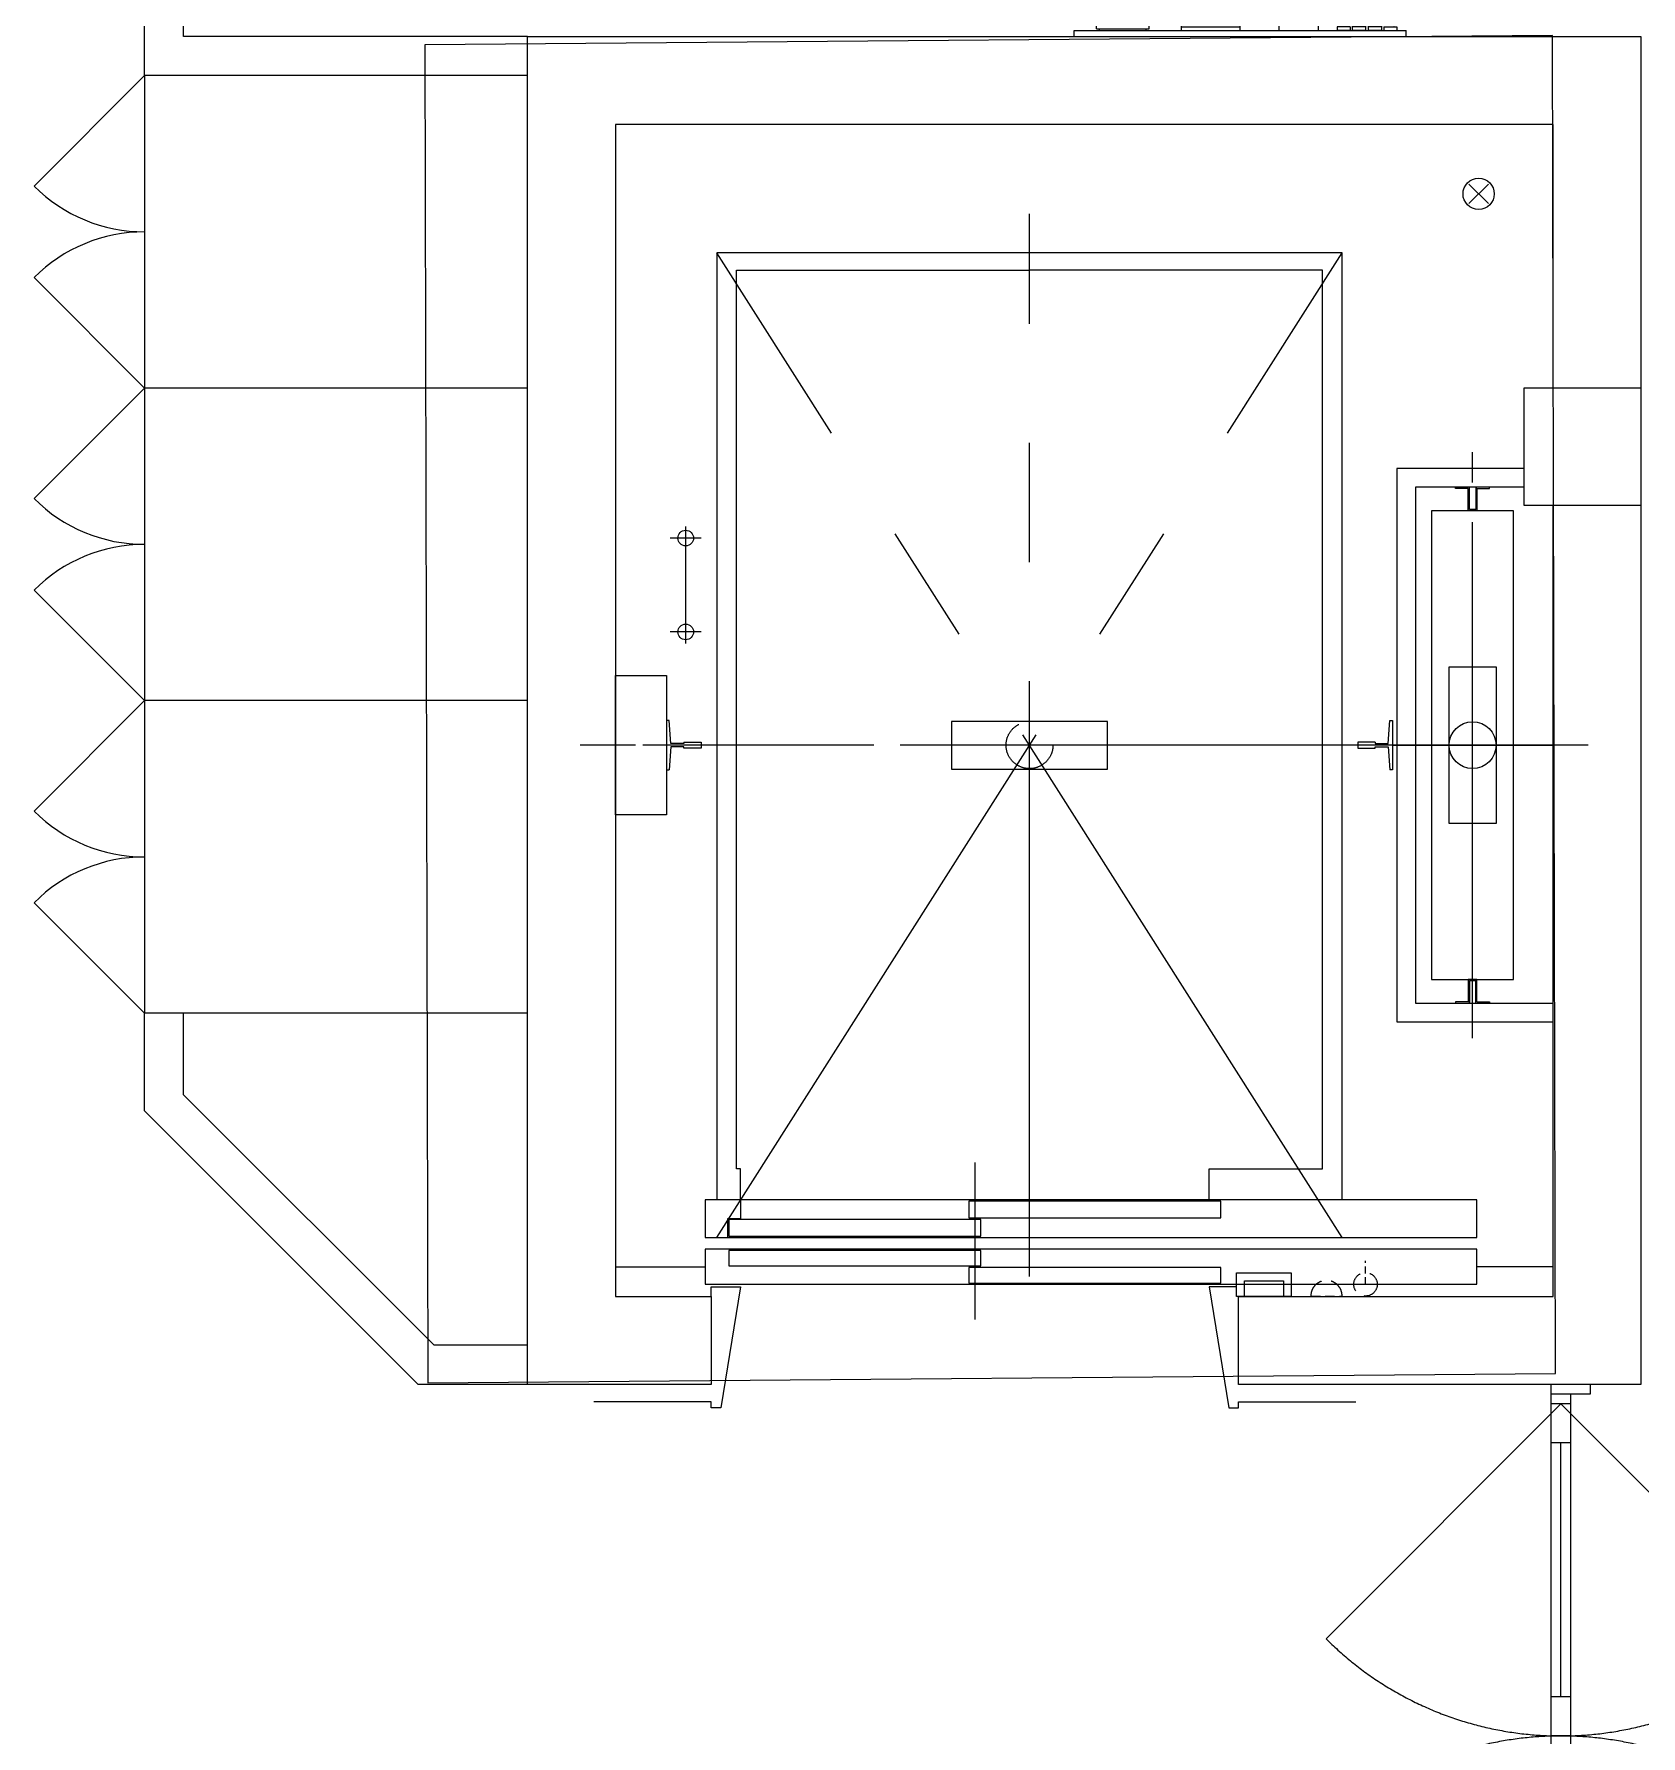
# Model space of a CAD drawing. Extents: x -234346 to 58427, y -132654 to -82394.
# Drawn here: x -26835 to -22722, y -104843 to -100486 of the extents above; entities that cross this region are included whole.
import ezdxf

# ---------------------------------------------------------------- set-up
doc = ezdxf.new("R2010")
doc.units = 0
doc.header["$LTSCALE"] = 8
for name, pattern in [('CENTERX2', [101.6, 63.5, -12.7, 12.7, -12.7]), ('DASHED', [19.05, 12.7, -6.35]), ('DASHED2', [9.525, 6.35, -3.175])]:
    doc.linetypes.add(name, pattern=pattern)
doc.layers.get('0').update_dxf_attribs({"color": 9, "lineweight": 5})
for name, color, linetype, lineweight in [('72_EGR_EQP_TAG', 9, 'Continuous', 5), ('Aluminum', 9, 'Continuous', 5), ('Axis', 9, 'CENTERX2', 5), ('C-HYDR-CTCH', 9, 'Continuous', 5), ('Cabin', 9, 'Continuous', 5), ('LOADING', 9, 'Continuous', 5), ('Notes', 9, 'Continuous', 5), ('Structure', 9, 'Continuous', 5), ('Tech', 9, 'DASHED2', 5), ('Walls', 9, 'Continuous', 5), ('Wooden Joinery', 9, 'Continuous', 5)]:
    doc.layers.add(name, color=color, linetype=linetype, lineweight=lineweight)

# ---------------------------------------------------------------- blocks, each defined once
blk = doc.blocks.new('T127-1_B')
at = {"layer": 'Cabin'}
for p, q in [((78, 4), (82, 63.5)), ((44.5, 8), (44.5, 4)), ((44.5, 4), (78, 4)), ((44.5, -8), (44.5, -4)), ((44.5, -4), (78, -4)), ((78, -4), (82, -63.5))]:
    blk.add_line(p, q, dxfattribs=at)
at = {"layer": 'Cabin', "ltscale": 5}
for points in [[(82, 63.5), (89, 63.5), (89, -63.5), (82, -63.5)], [(44.5, 8), (0, 8), (0, -8), (44.5, -8)]]:
    blk.add_lwpolyline(points, dxfattribs=at)
blk = doc.blocks.new('T127-1_B__1680')
at = {"layer": 'Axis'}
blk.add_line((-990, 0), (990, 0), dxfattribs=at)
at = {"layer": 'Notes', "xscale": -1}
blk.add_blockref('T127-1_B', (-840, 0), dxfattribs=at)
at = {"layer": 'Notes'}
blk.add_blockref('T127-1_B', (840, 0), dxfattribs=at)
blk = doc.blocks.new('JIS5K')
at = {"layer": 'Cabin'}
for p, q in [((60.2, 8), (60.2, 11.2)), ((60.2, -8), (60.2, -11.2))]:
    blk.add_line(p, q, dxfattribs=at)
at = {"layer": 'Cabin', "ltscale": 5}
for points in [[(57, 11.2), (0, 11.2), (0, -11.2), (57, -11.2)], [(60.2, 8), (3.2, 8), (3.2, -8), (60.2, -8)], [(57, 11.2), (57, 43.5), (60.2, 43.5), (60.2, 11.2)], [(57, -11.2), (57, -43.5), (60.2, -43.5), (60.2, -11.2)]]:
    blk.add_lwpolyline(points, dxfattribs=at)
blk = doc.blocks.new('JIS5K__1200')
at = {"layer": 'Axis'}
blk.add_line((-750, 0), (750, 0), dxfattribs=at)
at = {"layer": 'Notes', "xscale": -1}
blk.add_blockref('JIS5K', (-600, 0), dxfattribs=at)
at = {"layer": 'Notes'}
blk.add_blockref('JIS5K', (600, 0), dxfattribs=at)
blk = doc.blocks.new('对重支撑1')
at = {"layer": 'Cabin'}
blk.add_lwpolyline([(1060, 178), (929, 178), (929, -178), (1060, -178)], close=True, dxfattribs=at).dxf.unprotected_set("ltscale", 0)
blk = doc.blocks.new('井道平面图轿厢1轿厢地坎')
at = {"layer": 'Axis', "ltscale": 0.864}
blk.add_lwpolyline([(0, 96), (0, -192)], dxfattribs=at)
at = {"layer": 'Cabin', "ltscale": 5}
for points in [[(690, 0), (690, -96), (-1285, -96), (-1285, 0)], [(15, -3), (15, -46), (-630, -46), (-630, -3)], [(630, -50), (630, -93), (-15, -93), (-15, -50)]]:
    blk.add_lwpolyline(points, close=True, dxfattribs=at)
at = {"layer": 'Cabin'}
for points in [[(600, 0), (600, -48)], [(600, -48), (633, -48)], [(633, -48), (633, -96)]]:
    blk.add_lwpolyline(points, dxfattribs=at)
blk = doc.blocks.new('层门地坎1')
at = {"layer": 'Axis', "ltscale": 0.81}
blk.add_lwpolyline([(0, 90), (0, -180)], dxfattribs=at)
at = {"layer": 'Cabin', "ltscale": 5}
for points in [[(690, 0), (690, -90), (-1285, -90), (-1285, 0)], [(630, -3), (630, -43), (-15, -43), (-15, -3)], [(15, -47), (15, -87), (-630, -87), (-630, -47)]]:
    blk.add_lwpolyline(points, close=True, dxfattribs=at)
blk = doc.blocks.new('A$C47696aed')
at = {"layer": 'C-HYDR-CTCH', "color": 4, "flags": 128}
blk.add_lwpolyline([(47917, 15580.9), (47924.5, 12156.1), (50810.8, 12180), (50803.3, 15604.8), (47917, 15580.9)], dxfattribs=at)
blk = doc.blocks.new('ME19011A-P')
for p, q in [((-0.425, 0), (0.425, 0)), ((-0.425, 0), (-0.425, -0.015)), ((0.425, 0), (0.425, -0.015)), ((-0.425, -0.015), (0.425, -0.015)), ((-0.3675, -0.0198), (-0.2325, -0.0198)), ((-0.3675, -0.0198), (-0.3675, -0.0399)), ((-0.3675, -0.0399), (-0.2325, -0.0399)), ((-0.36, -0.015), (-0.36, -0.0198)), ((-0.24, -0.015), (-0.24, -0.0198)), ((-0.2325, -0.0198), (-0.2325, -0.0399)), ((-0.15, -0.015), (-0.15, -0.04)), ((-0.15, -0.025), (0, -0.025)), ((-0.15, -0.04), (-0.1187, -0.04)), ((-0.0887, -0.04), (-0.0637, -0.04)), ((-0.0606, -0.0371), (-0.0787, -0.0432)), ((-0.0787, -0.0432), (-0.077, -0.0497)), ((-0.0402, -0.0312), (-0.0496, -0.0337)), ((-0.047, -0.0434), (-0.0376, -0.0409)), ((-0.0376, -0.0409), (-0.0402, -0.0312)), ((-0.0379, -0.04), (0, -0.04)), ((0, -0.015), (0, -0.04)), ((0.1, -0.015), (0.1, -0.045)), ((0.1, -0.035), (0.2, -0.035)), ((0.2, -0.045), (0.2, -0.015)), ((0.2818, -0.015), (0.2484, -0.015)), ((0.2484, -0.0243), (0.2484, -0.015)), ((0.2818, -0.0243), (0.2484, -0.0243)), ((0.2818, -0.0243), (0.2818, -0.015)), ((0.3211, -0.015), (0.2877, -0.015)), ((0.2877, -0.015), (0.2877, -0.0531)), ((0.3211, -0.0243), (0.2877, -0.0243)), ((0.3211, -0.0531), (0.3211, -0.015)), ((0.3623, -0.015), (0.3289, -0.015)), ((0.3289, -0.015), (0.3289, -0.0531)), ((0.3623, -0.0243), (0.3289, -0.0243)), ((0.3623, -0.0531), (0.3623, -0.015)), ((0.3682, -0.0243), (0.3682, -0.015)), ((0.3682, -0.015), (0.4016, -0.015)), ((0.3682, -0.0243), (0.4016, -0.0243)), ((0.4016, -0.0243), (0.4016, -0.015)), ((-0.0582, -0.046), (-0.077, -0.0497)), ((0.1, -0.045), (0.2, -0.045)), ((0.2877, -0.0531), (0.3211, -0.0531)), ((0.3289, -0.0531), (0.3623, -0.0531))]:
    blk.add_line(p, q)
blk.add_lwpolyline([(-0.1187, -0.0482), (-0.0887, -0.0482), (-0.0887, -0.0382), (-0.1187, -0.0382)], close=True)
at = {"const_width": 0.000601}
for points in [[(0.3044, -0.0531, -0.184574), (0.2977, -0.0636, -1.44364), (0.2961, -0.0581, -0.837915), (0.2969, -0.0664, -0.30536), (0.2839, -0.062, -1.584726), (0.2894, -0.0609, -0.253153), (0.2827, -0.0684, -0.874198), (0.2775, -0.0585, -0.915253), (0.2791, -0.0658, -0.223821), (0.2683, -0.0644, -1.703343), (0.272, -0.0597, -0.588962), (0.2621, -0.068, -0.717795), (0.2625, -0.0581, -0.983104), (0.2645, -0.0644, -0.326362), (0.2534, -0.0609, -0.758716), (0.2609, -0.0514, -0.906186), (0.2593, -0.0565, -0.189488), (0.2526, -0.0522, -0.7948), (0.2613, -0.0423, -1.223996), (0.2574, -0.047, -0.072149), (0.2534, -0.0403, -0.645886), (0.2609, -0.0324, -1.366917), (0.2574, -0.0371, -0.078415), (0.2542, -0.0308, -0.723006), (0.2613, -0.0256, -1.105484), (0.2582, -0.0292, -0.221197), (0.2566, -0.0243, -0.221197)], [(0.3456, -0.0531, 0.184574), (0.3523, -0.0636, 1.44364), (0.3539, -0.0581, 0.837915), (0.3531, -0.0664, 0.30536), (0.3661, -0.062, 1.584726), (0.3606, -0.0609, 0.253153), (0.3673, -0.0684, 0.874198), (0.3725, -0.0585, 0.915253), (0.3709, -0.0658, 0.223821), (0.3817, -0.0644, 1.703343), (0.378, -0.0597, 0.588962), (0.3879, -0.068, 0.717795), (0.3875, -0.0581, 0.983104), (0.3855, -0.0644, 0.326362), (0.3966, -0.0609, 0.758716), (0.3891, -0.0514, 0.906186), (0.3907, -0.0565, 0.189488), (0.3974, -0.0522, 0.7948), (0.3887, -0.0423, 1.223996), (0.3926, -0.047, 0.072149), (0.3966, -0.0403, 0.645886), (0.3891, -0.0324, 1.366917), (0.3926, -0.0371, 0.078415), (0.3958, -0.0308, 0.723006), (0.3887, -0.0256, 1.105484), (0.3918, -0.0292, 0.221197), (0.3934, -0.0243, 0.221197)]]:
    blk.add_lwpolyline(points, format="xyb", dxfattribs=at)
blk.add_circle((-0.0537, -0.04), 0.0075)
for centre, radius, start, end in [((-0.1037, -0.04), 0.01, 10.4593, 169.5407), ((-0.1037, -0.04), 0.0075, 14.0075, 165.9925), ((-0.0537, -0.04), 0.01, 45, 180)]:
    blk.add_arc(centre, radius, start, end)
blk = doc.blocks.new('M.44.57.64')
at = {"layer": 'LOADING', "xscale": 1000.000000000002, "yscale": 1000.000000000002, "zscale": 1000.000000000002, "rotation": 225.9999036123427}
blk.add_blockref('ME19011A-P', (-80806.9, 16720.7), dxfattribs=at)
blk = doc.blocks.new('1stF')
at = {"layer": 'Aluminum', "color": 9}
for p, q in [((-22952.3, -105742.6, 0.1), (-22952.3, -103942.6, 0.1)), ((-22852.3, -103967.6, 0.1), (-22952.3, -103967.6, 0.1)), ((-22902.3, -103967.6, 0.1), (-22902.3, -105717.6, 0.1)), ((-22852.3, -103942.6, 0.1), (-22852.3, -103967.6, 0.1)), ((-22902.3, -103992.6, 0.1), (-22952.3, -103992.6, 0.1)), ((-22902.3, -104092.6, 0.1), (-22952.3, -104092.6, 0.1)), ((-22927.3, -104742.6, 0.1), (-22927.3, -104092.6, 0.1)), ((-22902.3, -104742.6, 0.1), (-22952.3, -104742.6, 0.1)), ((-22902.3, -104842.6, 0.1), (-22952.3, -104842.6, 0.1))]:
    blk.add_line(p, q, dxfattribs=at)
at = {"layer": 'Aluminum', "color": 9, "linetype": 'DASHED', "ltscale": 300}
for q in [(-23528.4, -104593.7, 0.1), (-22326.3, -104593.7, 0.1)]:
    blk.add_line((-22927.3, -103992.6, 0.1), q, dxfattribs=at)
for centre, start, end in [((-22927.3, -103992.6, 0.1), 225, 315), ((-22927.3, -105692.6, 0.1), 45, 135)]:
    blk.add_arc(centre, 850, start, end, dxfattribs=at)
at = {"layer": 'Axis', "color": 9}
blk.add_line((-23358.3, -102306.6, 0.1), (-22948.3, -102306.6, 0.1), dxfattribs=at)
at = {"layer": 'Axis', "color": 9, "ltscale": 3}
for points in [[(-24287.3, -103666.6), (-24287.3, -100946.6)], [(-23487.3, -103566.6), (-25087.3, -101046.6)], [(-25087.3, -103566.6), (-23487.3, -101046.6)], [(-22857.3, -102306.6), (-25437.3, -102306.6)]]:
    blk.add_lwpolyline(points, dxfattribs=at)
at = {"layer": 'Axis', "color": 9, "ltscale": 0.9}
blk.add_lwpolyline([(-25167.3, -102046.6), (-25167.3, -101746.6)], dxfattribs=at)
at = {"layer": 'Axis', "color": 9, "ltscale": 0.24}
for points in [[(-25127.3, -101776.6), (-25207.3, -101776.6)], [(-25127.3, -102016.6), (-25207.3, -102016.6)]]:
    blk.add_lwpolyline(points, dxfattribs=at)
at = {"layer": 'Axis', "color": 9, "ltscale": 1.5}
blk.add_lwpolyline([(-24037.3, -102306.6), (-24537.3, -102306.6)], dxfattribs=at)
at = {"layer": 'Cabin', "color": 9}
for points in [[(-23487.3, -101046.6), (-25087.3, -101046.6)], [(-25087.3, -101046.6), (-25087.3, -103470.6)], [(-23487.3, -101046.6), (-25087.3, -101046.6)], [(-25087.3, -101046.6), (-25087.3, -103470.6)], [(-23487.3, -103470.6), (-23487.3, -101046.6)], [(-23487.3, -103470.6), (-23487.3, -101046.6)], [(-25037.3, -103390.6), (-25037.3, -101090.6)], [(-25037.3, -101090.6), (-24287.3, -101090.6)], [(-23537.3, -101090.6), (-24287.3, -101090.6)], [(-23537.3, -103390.6), (-23537.3, -101090.6)], [(-23153.3, -102556.6), (-23153.3, -102056.6)], [(-25027.3, -103390.6), (-25037.3, -103390.6)], [(-25027.3, -103470.6), (-25027.3, -103390.6)], [(-23827.3, -103470.6), (-23827.3, -103390.6)], [(-23827.3, -103390.6), (-23537.3, -103390.6)], [(-25087.3, -103470.6), (-25117.3, -103470.6)], [(-25117.3, -103470.6), (-25117.3, -103566.6)], [(-25087.3, -103470.6), (-25117.3, -103470.6)], [(-25117.3, -103470.6), (-25117.3, -103566.6)], [(-23142.3, -103470.6), (-23487.3, -103470.6)], [(-23142.3, -103470.6), (-23487.3, -103470.6)], [(-23142.3, -103566.6), (-23142.3, -103470.6)], [(-23142.3, -103566.6), (-23142.3, -103470.6)], [(-25117.3, -103566.6), (-23142.3, -103566.6)], [(-25117.3, -103566.6), (-23142.3, -103566.6)], [(-25347.3, -103641.6), (-25117.3, -103641.6)], [(-22947.3, -103641.6), (-23142.3, -103641.6)]]:
    blk.add_lwpolyline(points, dxfattribs=at)
at = {"layer": 'Cabin', "color": 9, "ltscale": 5, "elevation": 0.1}
for points in [[(-23022.3, -101598.4), (-23347.3, -101598.4), (-23347.3, -103014.8), (-22947.3, -103014.8)], [(-23022.3, -101646.4), (-23299.3, -101646.4), (-23299.3, -102966.8), (-22947.3, -102966.8)]]:
    blk.add_lwpolyline(points, dxfattribs=at)
blk.add_lwpolyline([(-23048.3, -101706.6), (-23258.3, -101706.6), (-23258.3, -102906.6), (-23048.3, -102906.6)], close=True, dxfattribs=at)
at = {"layer": 'Cabin', "color": 9, "elevation": 0.1}
blk.add_lwpolyline([(-23092.3, -102106.6), (-23214.3, -102106.6), (-23214.3, -102506.6), (-23092.3, -102506.6)], close=True, dxfattribs=at)
at = {"layer": 'Cabin', "color": 9, "ltscale": 50, "elevation": 0.1}
blk.add_lwpolyline([(-24487.3, -102245.6), (-24487.3, -102367.6), (-24087.3, -102367.6), (-24087.3, -102245.6)], close=True, dxfattribs=at)
at = {"layer": 'Cabin', "color": 9, "elevation": 0.1}
for points in [[(-25102.3, -103717.6), (-25102.3, -103717.6), (-25102.3, -103692.6), (-25027.3, -103692.6), (-25077.3, -104002.6), (-25102.3, -104002.6), (-25102.3, -103987.6), (-25402.3, -103987.6)], [(-23757.3, -103692.6), (-23827.3, -103692.6), (-23777.3, -104002.6), (-23752.3, -104002.6), (-23752.3, -103987.6), (-23452.3, -103987.6)]]:
    blk.add_lwpolyline(points, dxfattribs=at)
at = {"layer": 'Cabin', "color": 9}
for centre, radius in [((-25167.3, -101776.6, 0.1), 20), ((-25167.3, -102016.6, 0.1), 20), ((-23153.3, -102306.6, 0.1), 60)]:
    blk.add_circle(centre, radius, dxfattribs=at)
at = {"layer": 'Notes', "color": 9}
for p, q in [((-23112.8, -100870.5, 0.1), (-23162.8, -100920.5, 0.1)), ((-23112.8, -100920.5, 0.1), (-23162.8, -100870.5, 0.1))]:
    blk.add_line(p, q, dxfattribs=at)
blk.add_circle((-23137.8, -100895.5, 0.1), 40, dxfattribs=at)
at = {"layer": 'Structure', "color": 9}
blk.add_line((-23022.3, -101392.6, 0.1), (-23022.3, -101692.6, 0.1), dxfattribs=at)
for points in [[(-22947.3, -101392.6), (-22947.3, -100717.6), (-25347.3, -100717.6), (-25347.3, -103717.6), (-25102.3, -103717.6), (-25102.3, -103942.6), (-25572.3, -103942.6), (-25572.3, -100492.6), (-22722.3, -100492.6), (-22722.3, -103942.6), (-23752.3, -103942.6)], [(-23752.3, -103942.6), (-23752.3, -103717.6), (-22947.3, -103717.6), (-22947.3, -101692.6)]]:
    blk.add_lwpolyline(points, dxfattribs=at)
at = {"layer": 'Structure', "color": 9, "elevation": 0.1}
for points in [[(-22722.3, -101392.6), (-23022.3, -101392.6)], [(-23022.3, -101692.6), (-22722.3, -101692.6)]]:
    blk.add_lwpolyline(points, dxfattribs=at)
at = {"layer": 'Tech', "color": 9, "ltscale": 0.36}
blk.add_lwpolyline([(-23427.3, -103686.6), (-23427.3, -103626.6)], dxfattribs=at)
at = {"layer": 'Tech', "color": 9, "ltscale": 9, "elevation": 0.1}
for points in [[(-23757.3, -103657.6), (-23617.3, -103657.6), (-23617.3, -103717.6), (-23757.3, -103717.6)], [(-23737.3, -103677.6), (-23637.3, -103677.6), (-23637.3, -103717.6), (-23737.3, -103717.6)]]:
    blk.add_lwpolyline(points, close=True, dxfattribs=at)
at = {"layer": 'Tech', "color": 9, "ltscale": 0.48}
blk.add_lwpolyline([(-23567.3, -103716.6), (-23487.3, -103716.6)], dxfattribs=at)
at = {"layer": 'Tech', "color": 9, "ltscale": 5}
blk.add_circle((-24287.3, -102306.6, 0.1), 60, dxfattribs=at)
at = {"layer": 'Tech', "color": 9}
blk.add_circle((-23427.3, -103686.6, 0.1), 30, dxfattribs=at)
blk.add_arc((-23527.3, -103716.6, 0.1), 40, 0, 180, dxfattribs=at)
at = {"layer": 'Walls', "color": 9}
for p, q in [((-26552.3, -100592.6, 0.1), (-26552.3, -98677.6, 0.1)), ((-26452.3, -100492.6, 0.1), (-26452.3, -98677.6, 0.1)), ((-25572.3, -100492.6, 0.1), (-26452.3, -100492.6, 0.1)), ((-25572.3, -100592.6, 0.1), (-26552.3, -100592.6, 0.1)), ((-26552.3, -103242.6, 0.1), (-26552.3, -102992.6, 0.1)), ((-26452.3, -102992.6, 0.1), (-26552.3, -102992.6, 0.1)), ((-26452.3, -103201.2, 0.1), (-26452.3, -102992.6, 0.1)), ((-26552.3, -103242.6, 0.1), (-25852.3, -103942.6, 0.1)), ((-26452.3, -103201.2, 0.1), (-25810.9, -103842.6, 0.1)), ((-25572.3, -103842.6, 0.1), (-25810.9, -103842.6, 0.1)), ((-25572.3, -103942.6, 0.1), (-25852.3, -103942.6, 0.1))]:
    blk.add_line(p, q, dxfattribs=at)
at = {"layer": 'Wooden Joinery', "color": 9}
for p, q in [((-26835.2, -100875.5, 0.1), (-26552.3, -100592.6, 0.1)), ((-26552.3, -100592.6, 0.1), (-26552.3, -102992.6, 0.1)), ((-26835.2, -101109.8, 0.1), (-26552.3, -101392.6, 0.1)), ((-26835.2, -101675.5, 0.1), (-26552.3, -101392.6, 0.1)), ((-25572.3, -101392.6, 0.1), (-26552.3, -101392.6, 0.1)), ((-26835.2, -101909.8, 0.1), (-26552.3, -102192.6, 0.1)), ((-26835.2, -102475.5, 0.1), (-26552.3, -102192.6, 0.1)), ((-25572.3, -102192.6, 0.1), (-26552.3, -102192.6, 0.1)), ((-26835.2, -102709.8, 0.1), (-26552.3, -102992.6, 0.1)), ((-25572.3, -102992.6, 0.1), (-26452.3, -102992.6, 0.1))]:
    blk.add_line(p, q, dxfattribs=at)
for centre, start, end in [((-26552.3, -100592.6, 0.1), 225, 270), ((-26552.3, -101392.6, 0.1), 90, 135), ((-26552.3, -101392.6, 0.1), 225, 270), ((-26552.3, -102192.6, 0.1), 90, 135), ((-26552.3, -102192.6, 0.1), 225, 270), ((-26552.3, -102992.6, 0.1), 90, 135)]:
    blk.add_arc(centre, 400, start, end, dxfattribs=at)
at = {"layer": 'LOADING', "color": 9, "xscale": -1, "rotation": 45.9999036123427}
blk.add_blockref('M.44.57.64', (-67853.8, -170235.3, 0), dxfattribs=at)
at = {"layer": 'Notes', "color": 9, "xscale": -1, "rotation": 270.0000015352345}
blk.add_blockref('JIS5K__1200', (-23153.3, -102306.6, 0.1), dxfattribs=at)
at = {"layer": 'Notes', "color": 9, "yscale": -1, "rotation": 180}
for name in ['对重支撑1', 'T127-1_B__1680']:
    blk.add_blockref(name, (-24287.3, -102306.6, 0.1), dxfattribs=at)
at = {"layer": 'Notes', "color": 9, "xscale": -1}
for name, p in [('井道平面图轿厢1轿厢地坎', (-24427.3, -103470.6, 0.1)), ('层门地坎1', (-24427.3, -103596.6, 0.1))]:
    blk.add_blockref(name, p, dxfattribs=at)
at = {"layer": 'Structure', "color": 9}
blk.add_blockref('A$C47696aed', (-73751.7, -116094.9, 0.1), dxfattribs=at)

msp = doc.modelspace()

# ---------------------------------------------------------------- block references
at = {"layer": '72_EGR_EQP_TAG'}
msp.add_blockref('1stF', (0, 0), dxfattribs=at)

doc.saveas('drawing.dxf')
